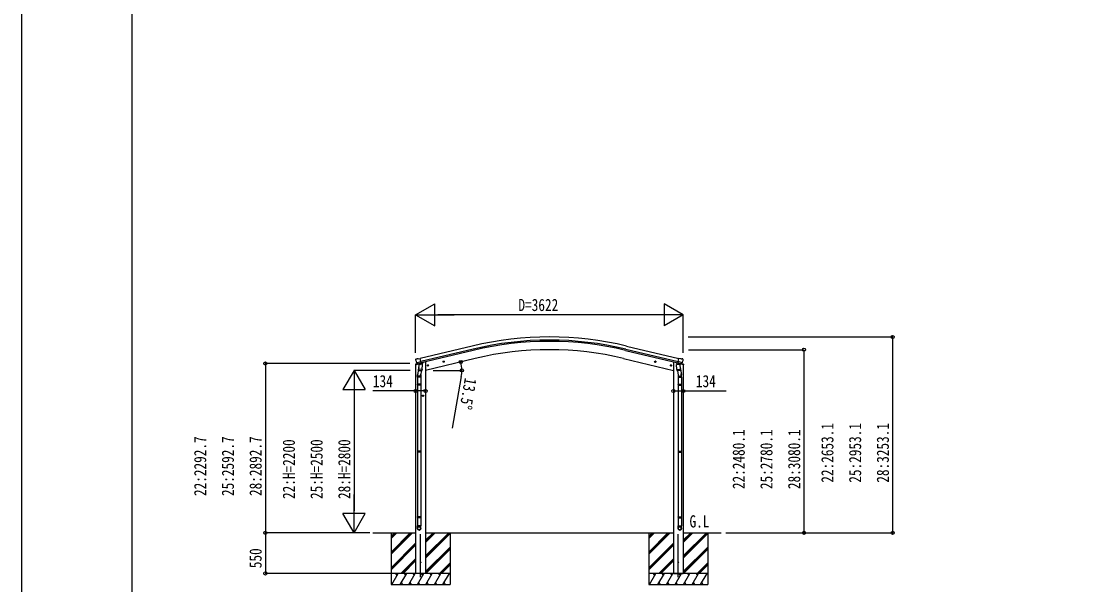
# Model space of a CAD drawing. Units: millimetres, scale not verified. Extents: x -21025 to 21025, y -14850 to 14850.
# Drawn here: x -21025 to -6506, y -7626 to 0 of the extents above; entities that cross this region are included whole.
import ezdxf
from ezdxf.enums import TextEntityAlignment as Align

# ---------------------------------------------------------------- set-up
doc = ezdxf.new("R2010")
doc.units = ezdxf.units.MM
doc.header["$LTSCALE"] = 83
for name, color, linetype in [('0-2_USER1', 3, 'Continuous'), ('0-3_YKK_12', 2, 'Continuous'), ('0-4_YKK_13', 4, 'Continuous'), ('0-5_YKK_A1', 4, 'Continuous'), ('0-6_YKK_D', 6, 'Continuous'), ('0-7_YKK_ZWAK', 7, 'Continuous')]:
    doc.layers.add(name, color=color, linetype=linetype)
doc.styles.add('ＭＳ ゴシック', font='')
doc.styles.get('ＭＳ ゴシック').set_extended_font_data('MS Gothic')

msp = doc.modelspace()

# ---------------------------------------------------------------- linework, layer by layer
at = {"layer": '0-3_YKK_12'}
for p, q in [((-15624.9, -7525.94), (-15624.9, -6941.99)), ((-12137.9, -7525.94), (-12137.9, -6941.99))]:
    msp.add_line(p, q, dxfattribs=at)
at = {"layer": '0-4_YKK_13'}
for p, q in [((-15693.87, -4648.87), (-15650.95, -4638.57)), ((-15693.87, -4641.98), (-15693.87, -4648.87)), ((-15692.07, -4580.6), (-15691.79, -4581.75)), ((-15687.85, -4572.03), (-15691.71, -4578.32)), ((-15664.77, -4632.63), (-15691.57, -4639.06)), ((-15684.75, -4569.78), (-15671.57, -4566.61)), ((-15678.01, -4620.91), (-15620.51, -4607.1)), ((-15661.16, -4635.82), (-15677.54, -4621.33)), ((-15657.01, -4569.29), (-15670.27, -4566.59)), ((-15658.45, -4636.39), (-15650.93, -4634.58)), ((-15657.62, -4636.28), (-15656.09, -4635.91)), ((-15657.01, -4569.29), (-15631.08, -4563.06)), ((-15656.09, -4635.91), (-15619.38, -4627.1)), ((-15654.25, -4636.14), (-15654.3, -4636.88)), ((-15653.54, -4637.92), (-15627.73, -4644.36)), ((-15646.63, -4643.27), (-15651.3, -4710.11)), ((-15600.94, -4646.46), (-15646.63, -4643.27)), ((-15644.85, -4640.09), (-15645.08, -4643.38)), ((-15625.33, -4628.93), (-15626.36, -4643.53)), ((-15619.38, -4627.1), (-15617.85, -4626.73)), ((-15616.3, -4624.63), (-15615.36, -4624.7)), ((-15615.36, -4624.7), (-15602.04, -4640.01)), ((-15611.53, -4629.1), (-15593.15, -4624.69)), ((-15602.04, -4640.01), (-15602.49, -4646.36)), ((-15589.32, -4616.56), (-15589.32, -4619.83)), ((-15302.92, -4604.89), (-15322.37, -4609.56)), ((-15319.94, -4608.98), (-15317.81, -4601.78)), ((-15314.78, -4614.42), (-15319.94, -4608.98)), ((-15317.81, -4601.78), (-15310.51, -4600.03)), ((-15310.31, -4616.95), (-15314.98, -4597.5)), ((-15310.51, -4600.03), (-15305.35, -4605.47)), ((-12459.38, -4604.89), (-12439.93, -4609.56)), ((-12451.79, -4600.03), (-12456.95, -4605.47)), ((-12451.99, -4616.95), (-12447.32, -4597.5)), ((-12444.49, -4601.78), (-12451.79, -4600.03)), ((-12447.52, -4614.42), (-12442.36, -4608.98)), ((-12442.36, -4608.98), (-12444.49, -4601.78)), ((-12172.99, -4616.56), (-12172.99, -4619.83)), ((-12150.78, -4629.1), (-12169.15, -4624.69)), ((-12161.36, -4646.46), (-12115.67, -4643.27)), ((-12146.95, -4624.7), (-12160.26, -4640.01)), ((-12160.26, -4640.01), (-12159.82, -4646.36)), ((-12146, -4624.63), (-12146.95, -4624.7)), ((-12142.92, -4627.1), (-12144.45, -4626.73)), ((-12106.21, -4635.91), (-12142.92, -4627.1)), ((-12084.29, -4620.91), (-12141.79, -4607.1)), ((-12136.97, -4628.93), (-12135.95, -4643.53)), ((-12108.76, -4637.92), (-12134.57, -4644.36)), ((-12105.29, -4569.29), (-12131.22, -4563.06)), ((-12117.45, -4640.09), (-12117.22, -4643.38)), ((-12115.67, -4643.27), (-12111, -4710.11)), ((-12103.85, -4636.39), (-12111.37, -4634.58)), ((-12068.43, -4648.87), (-12111.35, -4638.57)), ((-12108.05, -4636.14), (-12108, -4636.88)), ((-12104.69, -4636.28), (-12106.21, -4635.91)), ((-12105.29, -4569.29), (-12092.03, -4566.59)), ((-12101.14, -4635.82), (-12084.76, -4621.33)), ((-12097.53, -4632.63), (-12070.73, -4639.06)), ((-12077.55, -4569.78), (-12090.73, -4566.61)), ((-12074.45, -4572.03), (-12070.6, -4578.32)), ((-12070.23, -4580.6), (-12070.51, -4581.75)), ((-12068.43, -4641.98), (-12068.43, -4648.87)), ((-15667.63, -4818.67), (-15667.63, -4784.32)), ((-15649.57, -4685.34), (-15665.48, -4781.51)), ((-15652.16, -4722.57), (-15651.29, -4710.11)), ((-15651.77, -4723.93), (-15651.77, -4723.93)), ((-15605.61, -4713.3), (-15651.3, -4710.11)), ((-15650.32, -4724.71), (-15608.62, -4727.63)), ((-15614.05, -4727.25), (-15624.78, -4790.83)), ((-15621.63, -4784.02), (-15621.63, -4818.67)), ((-15605.63, -4713.3), (-15606.51, -4726)), ((-15605.61, -4713.3), (-15600.94, -4646.46)), ((-15516.84, -4656.25), (-15536.29, -4660.92)), ((-15533.87, -4660.34), (-15531.73, -4653.14)), ((-15528.7, -4665.78), (-15533.87, -4660.34)), ((-15531.73, -4653.14), (-15524.44, -4651.39)), ((-15524.23, -4668.31), (-15528.9, -4648.86)), ((-15524.44, -4651.39), (-15519.27, -4656.83)), ((-12245.46, -4656.25), (-12226.01, -4660.92)), ((-12237.87, -4651.39), (-12243.03, -4656.83)), ((-12238.07, -4668.31), (-12233.4, -4648.86)), ((-12230.57, -4653.14), (-12237.87, -4651.39)), ((-12233.6, -4665.78), (-12228.44, -4660.34)), ((-12228.44, -4660.34), (-12230.57, -4653.14)), ((-12156.69, -4713.3), (-12161.36, -4646.46)), ((-12156.69, -4713.3), (-12111, -4710.11)), ((-12156.68, -4713.3), (-12155.79, -4726)), ((-12111.98, -4724.71), (-12153.68, -4727.63)), ((-12148.25, -4727.25), (-12137.52, -4790.83)), ((-12140.67, -4784.02), (-12140.67, -4818.67)), ((-12112.73, -4685.34), (-12096.82, -4781.51)), ((-12110.14, -4722.57), (-12111.01, -4710.11)), ((-12110.54, -4723.93), (-12110.54, -4723.93)), ((-12094.67, -4818.67), (-12094.67, -4784.32)), ((-15621.63, -4818.67), (-15667.63, -4818.67)), ((-15667.63, -4914.67), (-15666.63, -4912.67)), ((-15621.63, -4914.67), (-15667.63, -4914.67)), ((-15621.63, -4922.67), (-15667.63, -4922.67)), ((-15622.63, -4912.67), (-15666.63, -4912.67)), ((-15622.63, -4924.67), (-15666.63, -4924.67)), ((-15665.63, -4818.67), (-15665.63, -4912.67)), ((-15665.63, -4924.67), (-15665.63, -5819)), ((-15623.63, -4818.67), (-15623.63, -4912.67)), ((-15623.63, -4924.67), (-15623.63, -5819)), ((-15621.63, -4914.67), (-15622.63, -4912.67)), ((-15621.63, -4922.67), (-15622.63, -4924.67)), ((-15621.63, -4914.67), (-15621.63, -4922.67)), ((-12140.67, -4818.67), (-12094.67, -4818.67)), ((-12140.67, -4914.67), (-12139.67, -4912.67)), ((-12140.67, -4914.67), (-12094.67, -4914.67)), ((-12140.67, -4914.67), (-12140.67, -4922.67)), ((-12140.67, -4922.67), (-12094.67, -4922.67)), ((-12140.67, -4922.67), (-12139.67, -4924.67)), ((-12139.67, -4912.67), (-12095.67, -4912.67)), ((-12139.67, -4924.67), (-12095.67, -4924.67)), ((-12138.67, -4818.67), (-12138.67, -4912.67)), ((-12138.67, -4924.67), (-12138.67, -5819)), ((-12096.67, -4818.67), (-12096.67, -4912.67)), ((-12096.67, -4924.67), (-12096.67, -5819)), ((-12094.67, -4914.67), (-12095.67, -4912.67)), ((-15581.2, -5068.5), (-15601.2, -5068.5)), ((-15598.71, -5068.5), (-15594.95, -5062)), ((-15594.95, -5075), (-15598.71, -5068.5)), ((-15594.95, -5062), (-15587.45, -5062)), ((-15591.2, -5078.5), (-15591.2, -5058.5)), ((-15587.45, -5062), (-15583.7, -5068.5)), ((-15667.63, -5821), (-15666.63, -5819)), ((-15621.63, -5821), (-15667.63, -5821)), ((-15621.63, -5829), (-15667.63, -5829)), ((-15622.63, -5819), (-15666.63, -5819)), ((-15622.63, -5831), (-15666.63, -5831)), ((-15665.63, -5831), (-15665.63, -6709.05)), ((-15623.63, -5831), (-15623.63, -6709.05)), ((-15621.63, -5821), (-15622.63, -5819)), ((-15621.63, -5829), (-15622.63, -5831)), ((-15621.63, -5821), (-15621.63, -5829)), ((-12140.67, -5821), (-12139.67, -5819)), ((-12140.67, -5821), (-12094.67, -5821)), ((-12140.67, -5821), (-12140.67, -5829)), ((-12140.67, -5829), (-12094.67, -5829)), ((-12140.67, -5829), (-12139.67, -5831)), ((-12139.67, -5819), (-12095.67, -5819)), ((-12139.67, -5831), (-12095.67, -5831)), ((-12138.67, -5831), (-12138.67, -6709.05)), ((-12096.67, -5831), (-12096.67, -6709.05)), ((-12094.67, -5821), (-12095.67, -5819)), ((-15667.63, -6711.05), (-15666.63, -6709.05)), ((-15621.63, -6711.05), (-15667.63, -6711.05)), ((-15621.63, -6719.05), (-15667.63, -6719.05)), ((-15622.63, -6709.05), (-15666.63, -6709.05)), ((-15622.63, -6721.05), (-15666.63, -6721.05)), ((-15665.63, -6721.05), (-15665.63, -6831.05)), ((-15623.63, -6721.05), (-15623.63, -6831.05)), ((-15621.63, -6711.05), (-15622.63, -6709.05)), ((-15621.63, -6719.05), (-15622.63, -6721.05)), ((-15621.63, -6711.05), (-15621.63, -6719.05)), ((-12140.67, -6711.05), (-12139.67, -6709.05)), ((-12140.67, -6711.05), (-12094.67, -6711.05)), ((-12140.67, -6711.05), (-12140.67, -6719.05)), ((-12140.67, -6719.05), (-12094.67, -6719.05)), ((-12140.67, -6719.05), (-12139.67, -6721.05)), ((-12139.67, -6709.05), (-12095.67, -6709.05)), ((-12139.67, -6721.05), (-12095.67, -6721.05)), ((-12138.67, -6721.05), (-12138.67, -6831.05)), ((-12096.67, -6721.05), (-12096.67, -6831.05)), ((-12094.67, -6711.05), (-12095.67, -6709.05)), ((-15667.63, -6865.19), (-15667.63, -6831.05)), ((-15621.63, -6831.05), (-15667.63, -6831.05)), ((-15621.63, -6865.19), (-15621.63, -6831.05)), ((-12140.67, -6865.19), (-12140.67, -6831.05)), ((-12140.67, -6831.05), (-12094.67, -6831.05)), ((-12094.67, -6865.19), (-12094.67, -6831.05))]:
    msp.add_line(p, q, dxfattribs=at)
for points in [[(-15678.28, -4620.33), (-15677.7, -4621.18), (-15677.54, -4621.33)], [(-15625.65, -4628.51), (-15625.89, -4628.66), (-15650.65, -4634.61), (-15650.93, -4634.58)], [(-15625.65, -4628.51), (-15615.93, -4626.18), (-15631.08, -4563.06)], [(-15305.35, -4605.47), (-15307.48, -4612.67), (-15314.78, -4614.42)], [(-12456.95, -4605.47), (-12454.82, -4612.67), (-12447.52, -4614.42)], [(-12136.65, -4628.51), (-12146.37, -4626.18), (-12131.22, -4563.06)], [(-12136.65, -4628.51), (-12136.41, -4628.66), (-12111.65, -4634.61), (-12111.37, -4634.58)], [(-12084.02, -4620.33), (-12084.6, -4621.18), (-12084.76, -4621.33)], [(-15519.27, -4656.83), (-15521.4, -4664.03), (-15528.7, -4665.78)], [(-12243.03, -4656.83), (-12240.9, -4664.03), (-12233.6, -4665.78)], [(-15667.63, -4914.67), (-15667.63, -4922.67), (-15666.63, -4924.67)], [(-12094.67, -4914.67), (-12094.67, -4922.67), (-12095.67, -4924.67)], [(-15583.7, -5068.5), (-15587.45, -5075), (-15594.95, -5075)], [(-15667.63, -5821), (-15667.63, -5829), (-15666.63, -5831)], [(-12094.67, -5821), (-12094.67, -5829), (-12095.67, -5831)], [(-15667.63, -6711.05), (-15667.63, -6719.05), (-15666.63, -6721.05)], [(-12094.67, -6711.05), (-12094.67, -6719.05), (-12095.67, -6721.05)]]:
    msp.add_lwpolyline(points, dxfattribs=at)
for centre, radius in [((-15312.65, -4607.23), 8.5), ((-15312.65, -4607.23), 7.7), ((-15312.65, -4607.23), 6.5), ((-12449.66, -4607.23), 8.5), ((-12449.66, -4607.23), 7.7), ((-12449.66, -4607.23), 6.5), ((-15526.57, -4658.58), 8.5), ((-15526.57, -4658.58), 7.7), ((-15526.57, -4658.58), 6.5), ((-12235.73, -4658.58), 8.5), ((-12235.73, -4658.58), 7.7), ((-12235.73, -4658.58), 6.5), ((-15591.2, -5068.5), 8.5), ((-15591.2, -5068.5), 7.7), ((-15591.2, -5068.5), 6.5), ((-15624.4, -7325), 5), ((-12137.9, -7325), 5)]:
    msp.add_circle(centre, radius, dxfattribs=at)
for centre, radius, start, end in [((-15690.87, -4641.98), 3, 103.5, 180), ((-15494.99, -4534.5), 202.4, 193.5, 205.09125), ((-15683.59, -4574.64), 5, 103.5, 148.5), ((-15670.87, -4569.53), 3, 78.5, 103.5), ((-15657.73, -4635.79), 0.5, 248.23754, 283.5), ((-15654.75, -4636.11), 0.5, 356, 103.5), ((-15653.3, -4636.95), 1, 176, 256), ((-15627.38, -4643.39), 1.03, 250.03897, 351.96569), ((-15624.74, -4629.01), 0.604, 100.59842, 172.20595), ((-15617.97, -4626.25), 0.5, 283.5, 318.76246), ((-15594.32, -4619.83), 5, 283.5, 0), ((-12167.99, -4619.83), 5, 180, 256.5), ((-12144.33, -4626.25), 0.5, 221.23754, 256.5), ((-12137.57, -4629.01), 0.604, 7.79405, 79.40158), ((-12134.92, -4643.39), 1.03, 188.03431, 289.96103), ((-12109, -4636.95), 1, 284, 4), ((-12107.55, -4636.11), 0.5, 76.5, 184), ((-12104.57, -4635.79), 0.5, 256.5, 291.76246), ((-12091.43, -4569.53), 3, 76.5, 101.5), ((-12267.31, -4534.5), 202.4, 334.90875, 346.5), ((-12078.72, -4574.64), 5, 31.5, 76.5), ((-12071.43, -4641.98), 3, 0, 76.5), ((-15637.63, -4784.32), 30, 177.45142, 180), ((-15650.22, -4722.75), 1.95, 175.04017, 217.47766), ((-15650.18, -4722.72), 2, 217.40962, 266), ((-15608.48, -4725.63), 2, 266, 349.46843), ((-12153.82, -4725.63), 2, 190.53157, 274), ((-12112.12, -4722.72), 2, 274, 322.59038), ((-12112.08, -4722.75), 1.95, 322.52234, 4.95983), ((-12124.67, -4784.32), 30, 0, 2.54858)]:
    msp.add_arc(centre, radius, start, end, dxfattribs=at)
for centre, major_axis, ratio, start_param, end_param in [((-15689.15, -4579.89), (-1.57, -2.57), 0.99628, 4.71238898, 5.49965061), ((-15659.17, -4633.56), (-0.73, -2.92), 0.997631, 5.80419048, 6.60061159), ((-15659.12, -4633.34), (2.63, 3.16), 0.650902, 4.09582259, 4.16863319), ((-15659.15, -4633.46), (-0.73, -2.92), 0.997631, 0.39023689, 0.47899483), ((-12103.15, -4633.46), (0.73, -2.92), 0.997631, 5.80419048, 5.89294842), ((-12103.18, -4633.34), (-2.63, 3.16), 0.650902, 2.11455212, 2.18736272), ((-12103.13, -4633.56), (0.73, -2.92), 0.997631, 5.96575902, 6.76218013), ((-12073.15, -4579.89), (1.57, -2.57), 0.99628, 0.7835347, 1.57079633), ((-15644.63, -4784.02), (23, 0), 0.996195, 2.55602575, 6.56630284), ((-15644.63, -4784.02), (21, 0), 0.996195, 2.93491471, 5.95123941), ((-12117.67, -4784.02), (-23, 0), 0.996195, 6.00006778, 10.01034486), ((-12117.67, -4784.02), (-21, 0), 0.996195, 0.33194589, 3.34827059), ((-15644.63, -6863.45), (-23, 0), 0.996195, 3.14159265, 6.28318531), ((-15644.63, -6865.19), (-23, 0), 0.996195, 3.14159265, 6.28318531), ((-15644.63, -6865.19), (0, -23.43), 0.981806, 4.71238898, 7.85398163), ((-12117.67, -6863.45), (23, 0), 0.996195, 6.28318531, 9.42477796), ((-12117.67, -6865.19), (23, 0), 0.996195, 6.28318531, 9.42477796), ((-12117.67, -6865.19), (0, -23.43), 0.981806, 4.71238898, 7.85398163)]:
    msp.add_ellipse(centre, major_axis=major_axis, ratio=ratio, start_param=start_param, end_param=end_param, dxfattribs=at)
for centre, major_axis in [((-15644.63, -6865.19), (21, 0)), ((-12117.67, -6865.19), (-21, 0))]:
    msp.add_ellipse(centre, major_axis=major_axis, ratio=0.996195, dxfattribs=at)
at = {"layer": '0-5_YKK_A1'}
for p, q in [((-14925.35, -4395.45), (-15630.67, -4564.78)), ((-14915.27, -4437.43), (-15620.59, -4606.76)), ((-14911.35, -4453.79), (-15616.66, -4623.13)), ((-12850.96, -4453.79), (-12145.64, -4623.13)), ((-12847.03, -4437.43), (-12141.71, -4606.76)), ((-12836.95, -4395.45), (-12131.63, -4564.78)), ((-15557.4, -4612), (-15570.32, -4612)), ((-14884.97, -4563.67), (-15557.4, -4725.11)), ((-15557.4, -4612), (-15557.4, -7475)), ((-12877.34, -4563.67), (-12204.9, -4725.11)), ((-12204.9, -4612), (-12191.98, -4612)), ((-12204.9, -4612), (-12204.9, -7475)), ((-15691.4, -4648.28), (-15691.4, -7475)), ((-12070.9, -4648.28), (-12070.9, -7475)), ((-16272.9, -6925), (-15691.4, -6925)), ((-16024.9, -6925), (-16024.9, -7625)), ((-16024.9, -7185.73), (-15764.17, -6925)), ((-16024.9, -7199.87), (-15750.03, -6925)), ((-16024.9, -7214.01), (-15735.89, -6925)), ((-16024.9, -7001.88), (-15948.02, -6925)), ((-16024.9, -6987.74), (-15962.16, -6925)), ((-16024.9, -6973.6), (-15976.3, -6925)), ((-15557.4, -7238.73), (-15243.67, -6925)), ((-15557.4, -7252.87), (-15229.53, -6925)), ((-15557.4, -7054.88), (-15427.52, -6925)), ((-15557.4, -7040.74), (-15441.66, -6925)), ((-15557.4, -7026.6), (-15455.8, -6925)), ((-15557.4, -6925), (-12204.9, -6925)), ((-15557.4, -7267.01), (-15224.9, -6934.51)), ((-15224.9, -6925), (-15224.9, -7625)), ((-12538.4, -6925), (-12538.4, -7625)), ((-12538.4, -7185.73), (-12277.67, -6925)), ((-12538.4, -7199.87), (-12263.53, -6925)), ((-12538.4, -7214.01), (-12249.39, -6925)), ((-12538.4, -7001.88), (-12461.52, -6925)), ((-12538.4, -6987.74), (-12475.66, -6925)), ((-12538.4, -6973.6), (-12489.8, -6925)), ((-12070.9, -7238.73), (-11757.17, -6925)), ((-12070.9, -7252.87), (-11743.03, -6925)), ((-12070.9, -7054.88), (-11941.02, -6925)), ((-12070.9, -7040.74), (-11955.16, -6925)), ((-12070.9, -7026.6), (-11969.3, -6925)), ((-12070.9, -6925), (-11557.22, -6925)), ((-12070.9, -7267.01), (-11738.4, -6934.51)), ((-11738.4, -6925), (-11738.4, -7625)), ((-16024.9, -7397.86), (-15691.4, -7064.36)), ((-16024.9, -7412), (-15691.4, -7078.5)), ((-16024.9, -7426.14), (-15691.4, -7092.65)), ((-12538.4, -7397.86), (-12204.9, -7064.36)), ((-12538.4, -7412), (-12204.9, -7078.5)), ((-12538.4, -7426.14), (-12204.9, -7092.65)), ((-15557.4, -7450.86), (-15224.9, -7118.36)), ((-15557.4, -7465), (-15224.9, -7132.5)), ((-15553.26, -7475), (-15224.9, -7146.64)), ((-12070.9, -7450.86), (-11738.4, -7118.36)), ((-12070.9, -7465), (-11738.4, -7132.5)), ((-12066.76, -7475), (-11738.4, -7146.64)), ((-15889.91, -7475), (-15691.4, -7276.49)), ((-15875.77, -7475), (-15691.4, -7290.63)), ((-15861.63, -7475), (-15691.4, -7304.78)), ((-15369.41, -7475), (-15224.9, -7330.49)), ((-15355.27, -7475), (-15224.9, -7344.63)), ((-15341.13, -7475), (-15224.9, -7358.78)), ((-12403.41, -7475), (-12204.9, -7276.49)), ((-12389.27, -7475), (-12204.9, -7290.63)), ((-12375.12, -7475), (-12204.9, -7304.78)), ((-11882.91, -7475), (-11738.4, -7330.49)), ((-11868.77, -7475), (-11738.4, -7344.63)), ((-11854.62, -7475), (-11738.4, -7358.78)), ((-15224.9, -7475), (-16024.9, -7475)), ((-16014.61, -7625), (-15928.01, -7475)), ((-15943.01, -7500.98), (-15958.01, -7475)), ((-15899.14, -7625), (-15812.54, -7475)), ((-15827.54, -7500.98), (-15842.54, -7475)), ((-15783.67, -7625), (-15697.07, -7475)), ((-15712.07, -7500.98), (-15727.07, -7475)), ((-15557.9, -7475), (-15691.9, -7475)), ((-15668.2, -7625), (-15581.6, -7475)), ((-15596.6, -7500.98), (-15611.6, -7475)), ((-15552.73, -7625), (-15466.13, -7475)), ((-15481.13, -7500.98), (-15496.13, -7475)), ((-15437.26, -7625), (-15350.66, -7475)), ((-15380.66, -7475), (-15365.66, -7500.98)), ((-15321.79, -7625), (-15235.19, -7475)), ((-11738.4, -7475), (-12538.4, -7475)), ((-12528.11, -7625), (-12441.51, -7475)), ((-12456.51, -7500.98), (-12471.51, -7475)), ((-12412.64, -7625), (-12326.04, -7475)), ((-12341.04, -7500.98), (-12356.04, -7475)), ((-12297.17, -7625), (-12210.57, -7475)), ((-12225.57, -7500.98), (-12240.57, -7475)), ((-12204.9, -7475), (-12070.9, -7475)), ((-12181.7, -7625), (-12095.1, -7475)), ((-12110.1, -7500.98), (-12125.1, -7475)), ((-12066.23, -7625), (-11979.63, -7475)), ((-11994.63, -7500.98), (-12009.63, -7475)), ((-11950.76, -7625), (-11864.16, -7475)), ((-11894.16, -7475), (-11879.16, -7500.98)), ((-11835.29, -7625), (-11748.69, -7475)), ((-16024.9, -7625), (-15224.9, -7625)), ((-15884.14, -7599.02), (-15869.14, -7625)), ((-15768.67, -7599.02), (-15753.67, -7625)), ((-15653.2, -7599.02), (-15638.2, -7625)), ((-15537.73, -7599.02), (-15522.73, -7625)), ((-15422.26, -7599.02), (-15407.26, -7625)), ((-15306.79, -7599.02), (-15291.79, -7625)), ((-12538.4, -7625), (-11738.4, -7625)), ((-12397.64, -7599.02), (-12382.64, -7625)), ((-12282.17, -7599.02), (-12267.17, -7625)), ((-12166.7, -7599.02), (-12151.7, -7625)), ((-12051.23, -7599.02), (-12036.23, -7625)), ((-11935.76, -7599.02), (-11920.76, -7625)), ((-11820.29, -7599.02), (-11805.29, -7625))]:
    msp.add_line(p, q, dxfattribs=at)
for radius in [4473, 4429.83, 4413, 4300]:
    msp.add_arc((-13881.15, -8744.86), radius, 76.5, 103.5, dxfattribs=at)
at = {"layer": '0-6_YKK_D'}
for p, q in [((-15691.9, -3971.86), (-15432.09, -3821.86)), ((-15432.09, -4121.86), (-15432.09, -3821.86)), ((-12070.4, -3971.86), (-12330.21, -3821.86)), ((-12330.21, -3821.86), (-12330.21, -4121.86)), ((-15691.9, -4487.03), (-15691.9, -3970.86)), ((-15691.9, -3971.86), (-15432.09, -4121.86)), ((-15691.9, -3971.86), (-15172.29, -3971.86)), ((-12370.4, -3971.86), (-15391.9, -3971.86)), ((-12070.4, -3971.86), (-12590.02, -3971.86)), ((-12070.4, -3971.86), (-12330.21, -4121.86)), ((-12070.4, -4487.03), (-12070.4, -3970.86)), ((-12002.48, -4271.86), (-9237.4, -4271.86)), ((-9238.4, -4271.86), (-9238.4, -6925)), ((-12000.55, -4444.86), (-10437.4, -4444.86)), ((-10438.4, -4444.86), (-10438.4, -6925)), ((-15768.9, -4632.31), (-17725.9, -4632.31)), ((-17724.9, -4632.31), (-17724.9, -6925)), ((-16524.9, -4725), (-16674.9, -4984.81)), ((-15767.9, -4725), (-16525.9, -4725)), ((-16524.9, -4725), (-16374.9, -4984.81)), ((-16524.9, -4725), (-16524.9, -5244.62)), ((-15452.46, -4725.11), (-15065.97, -4725.11)), ((-15074.33, -4809.79), (-15196.92, -5509.13)), ((-16674.9, -4984.81), (-16374.9, -4984.81)), ((-16524.9, -5025), (-16524.9, -6625)), ((-16524.9, -6925), (-16524.9, -6405.38)), ((-16524.9, -6925), (-16674.9, -6665.19)), ((-16374.9, -6665.19), (-16674.9, -6665.19)), ((-16524.9, -6925), (-16374.9, -6665.19)), ((-16312.44, -6925), (-17725.9, -6925)), ((-16313.44, -6925), (-17725.9, -6925)), ((-17724.9, -6925), (-17724.9, -7475)), ((-16312.44, -6925), (-16525.9, -6925)), ((-11494.04, -6925), (-10437.4, -6925)), ((-11494.04, -6925), (-9237.4, -6925)), ((-16025.9, -7475), (-17725.9, -7475))]:
    msp.add_line(p, q, dxfattribs=at)
for points in [[(-15557.4, -5003.59), (-15691.4, -5003.59), (-16271.4, -5003.59)], [(-12204.9, -5003.59), (-12070.9, -5003.59), (-11490.9, -5003.59)]]:
    msp.add_lwpolyline(points, dxfattribs=at)
for centre in [(-9238.4, -4271.86), (-10438.4, -4444.86), (-17724.9, -4632.31), (-15080.52, -4610.62), (-15066.97, -4725.11), (-15691.4, -5003.59), (-15557.4, -5003.59), (-12204.9, -5003.59), (-12070.9, -5003.59), (-17724.9, -6925), (-17724.9, -6925), (-10438.4, -6925), (-9238.4, -6925), (-17724.9, -7475)]:
    msp.add_circle(centre, 21.25, dxfattribs=at)
for start, end in [(0, 13.5), (350.05725, 0)]:
    msp.add_arc((-15557.4, -4725.11), 490.43, start, end, dxfattribs=at)
at = {"layer": '0-7_YKK_ZWAK'}
msp.add_line((-19524.9, -12625), (-19524.9, 13875), dxfattribs=at)
msp.add_lwpolyline([(-21025, -14850), (21025, -14850), (21025, 14850), (-21025, 14850)], close=True, dxfattribs=at)

# ---------------------------------------------------------------- texts
at = {"layer": '0-2_USER1', "style": 'ＭＳ ゴシック', "width": 0.8}
msp.add_text('G.L', height=165, dxfattribs=at).set_placement((-11986, -6902), align=Align.BOTTOM_LEFT)
at = {"layer": '0-6_YKK_D', "style": 'ＭＳ ゴシック', "width": 0.8}
for s, p in [('D=3622', (-14301.15, -3970.86)), ('134', (-16270.4, -5002.59)), ('134', (-11899.9, -5002.59))]:
    msp.add_text(s, height=165, dxfattribs=at).set_placement(p, align=Align.BOTTOM_LEFT)
for s, rotation, p in [('13.5°', 260.057, (-15073.52, -4810.95)), ('22:2653.1', 90, (-9989.4, -6246.43)), ('25:2953.1', 90, (-9614.4, -6246.43)), ('28:3253.1', 90, (-9239.4, -6246.43)), ('22:2292.7', 90, (-18475.9, -6426.65)), ('25:2592.7', 90, (-18100.9, -6426.65)), ('28:2892.7', 90, (-17725.9, -6426.65)), ('22:2480.1', 90, (-11189.4, -6332.93)), ('25:2780.1', 90, (-10814.4, -6332.93)), ('28:3080.1', 90, (-10439.4, -6332.93)), ('22:H=2200', 90, (-17275.9, -6467)), ('25:H=2500', 90, (-16900.9, -6467)), ('28:H=2800', 90, (-16525.9, -6467)), ('550', 90, (-17725.9, -7404))]:
    msp.add_text(s, height=165, rotation=rotation, dxfattribs=at).set_placement(p, align=Align.BOTTOM_LEFT)

doc.saveas('drawing.dxf')
